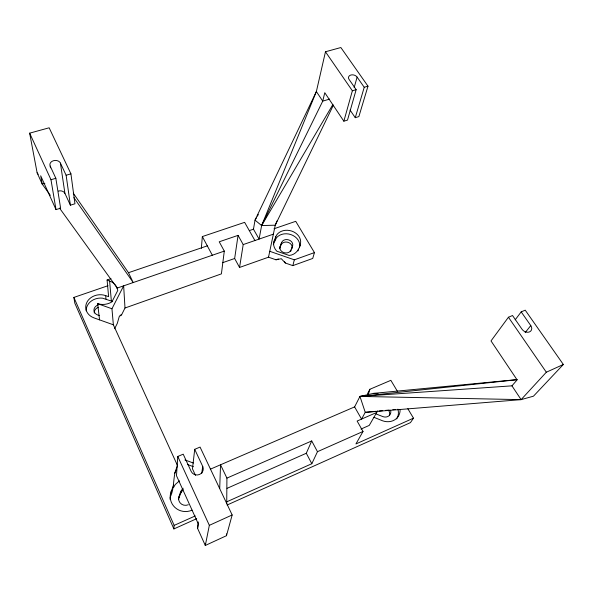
<?xml version="1.0" encoding="UTF-8"?>
<svg xmlns="http://www.w3.org/2000/svg" width="593" height="593" viewBox="0 0 593 593"><rect width="100%" height="100%" fill="white"/><g stroke="black" fill="none" stroke-linecap="round" stroke-linejoin="round"><path stroke-width="0.89" d="M198.27 521.936L197.602 528.385L205.311 545.464L226.496 535.687L226.504 533.856M226.726 503.702L226.919 478.114L220.529 464.786L219.706 488.602M171.199 493.28L171.325 490.989L173.734 485.104M170.102 499.447A15.44 14.995 -13.4 0 1 170.198 497.09C175.202 487.187 172.207 475.66 177.559 465.928M226.496 535.687L232.152 514.976L200.063 447.078L194.712 449.331L202.724 466.424A6.338 6.071 -1.5 0 1 199.53 474.459A6.338 6.071 -1.5 0 1 191.154 471.391L183.207 454.171L177.781 456.462L176.484 475.705L198.314 523.915L197.602 528.385M196.698 518.682L173.89 528.934L174.142 525.391L73.88 297.419L108.037 285.7M205.445 543.625L205.311 545.464L209.336 525.339L177.781 456.462M178.5 499.499A6.923 6.723 -14.1 0 1 178.945 497.786C179.405 494.392 180.724 490.73 183.148 488.217M201.338 248.4L202.339 236.57L244.627 222.353L254.923 240.536M178.945 497.786L181.102 492.449L181.243 490.811M194.712 449.331L192.473 468.855L195.49 475.371M274.025 228.765L295.729 221.322L314.446 252.603L312.733 258.444L292.831 265.634L285.329 263.025L281.297 258.704L276.004 259.793L268.518 257.192L239.55 267.45L243.204 244.575L238.067 235.369L219.232 241.788L224.295 251.106L221.404 273.877L124.997 308.004L121.602 314.794L119.275 316.477L117.318 323.341L114.612 328.744M201.694 473.555L202.724 466.424M239.55 267.45L234.65 258.496L238.067 235.369M256.435 217.742L255.027 220.136L261.624 225.562L322.74 101.129L316.373 91.544L261.624 225.562L259.097 239.098L253.463 229.194L255.027 220.136L316.373 91.544L325.468 51.769L340.864 47.536L367.986 86.17L358.876 116.591L355.259 117.703L350.063 110.046M299.458 247.377L299.754 245.828A12.809 10.511 13.4 0 0 290.978 234.613A12.809 10.511 13.4 0 0 276.464 237.778L273.336 244.264L275.767 236.666A12.89 10.548 13.4 0 1 291.83 231.114A12.89 10.548 13.4 0 1 300.08 245.065L299.406 247.652M268.518 257.192L275.248 225.192L277.005 220.93M275.019 240.158L275.767 236.666M281.645 242.448L279.562 248.682L281.645 242.448A5.774 4.737 13.4 0 1 288.843 239.935A5.774 4.737 13.4 0 1 292.534 246.214L291.919 248.675M280.126 246.214L279.955 248.682A5.789 4.766 13.4 0 0 283.802 252.559A5.789 4.766 13.4 0 0 289.428 251.966L291.044 249.987L292.534 246.214M274.077 240.788C272.721 244.435 274.181 248.467 276.775 251.173L289.102 255.442C294.795 255.064 298.946 250.446 300.08 245.065M290.637 251.625L291.044 249.987M292.831 265.634L294.336 259.823L314.446 252.603M298.012 250.935L298.464 249.223M355.259 117.703L364.228 87.282L357.112 77.097A4.685 3.343 14.7 0 0 350.841 75.029A4.685 3.343 14.7 0 0 349.077 79.432L356.156 89.662L347.513 120.082L343.858 121.202L352.361 90.781L325.468 51.769M354.162 87.608L357.112 77.097M368.297 394.508L369.869 389.282L390.854 380.328L397.451 391.365M227.06 488.335L306.299 453.267L311.718 440.94L317.47 451.688L311.822 463.711L226.511 501.93M333.392 105.124L275.248 225.192L261.624 225.562L332.755 104.739M177.448 465.409L113.359 324.794L111.958 308.768L123.648 285.848L124.997 308.004M210.293 469.204L354.607 406.894L359.958 396.42L373.494 393.381L516.977 379.616M367.371 394.041L369.869 389.282M181.102 492.449L183.215 489.64M376.718 412.446L357.119 421.037L363.02 431.467L355.926 443.957L413.484 418.161L407.828 408.703M173.601 487.431L175.291 484.481L179.464 480.841M377.593 410.934L369.254 425.403L360.996 429.065M174.446 473.459L176.21 470.405M257.377 216.141L258.311 214.547M413.484 418.161L410.445 422.631L227.112 505.014M376.273 411.283L365.244 412.343L521.114 399.63L533.478 396.176L563.35 364.487L525.228 310.176L521.188 311.874L530.772 325.587A5.656 4.433 32.4 0 1 529.519 331.902A5.656 4.433 32.4 0 1 522.077 329.323L512.522 315.52L508.438 317.24L491.011 340.923L517.111 379.891L511.952 385.843L359.958 396.42L365.244 412.343L361.56 419.095L354.607 406.894M515.206 319.812L521.188 311.874M525.146 332.651L530.772 325.587M517 379.728L359.958 396.42L521.114 399.63L546.331 372.219L563.35 364.487M209.336 525.339L232.152 514.976M174.142 525.391L195.26 515.932M317.47 451.688L363.02 431.467M226.919 478.114L311.718 440.94M120.031 315.35L121.602 314.794M276.004 259.793L278.325 258.963M222.59 262.706L234.65 258.496M117.103 288.102L224.295 251.106M243.204 244.575L273.366 234.168M249.305 230.61L253.463 229.194M113.359 324.794L94.072 317.915A14.188 12.038 -5.4 0 1 86.956 302.178A14.188 12.038 -5.4 0 1 105.673 295.618L108.615 296.663L107.081 279.992L111.002 278.658M73.287 193.207L128.488 272.698L207.305 245.85M44.853 183.333L42.222 184.112L40.695 175.787L56.009 209.603L60.612 208.187L55.838 178.293L50.19 166.055A5.426 4.144 -2.8 0 1 53.503 160.703A5.426 4.144 -2.8 0 1 60.419 163.09L66.127 175.254L70.389 205.185L74.948 203.784L70.923 173.838L49.152 127.791L29.65 133.158L37.114 172.793L42.222 184.112L50.316 195.327M29.65 133.158L50.983 179.723L55.838 178.293M66.127 175.254L70.923 173.838M352.361 90.781L356.156 89.662M364.228 87.282L367.986 86.17M329.656 99.09L322.74 101.129L324.771 92.701L343.858 121.202M379.031 411.023L382.707 410.667M385.465 410.4L389.141 410.045M392.818 409.696L395.575 409.429M373.494 393.381L378.119 393.463M99.542 319.864L97.675 303.69C102.396 305.202 107.652 304.468 111.884 301.919L117.785 290.414L116.865 287.308L115.027 284.529M269.756 251.306L294.336 259.823M107.081 279.992L112.396 282.261L114.093 283.721M112.692 301.526L102.507 298.16A14.091 11.986 -5.5 0 0 86.193 310.791M97.675 303.69L111.958 308.768M99.335 315.58L97.682 314.994A6.353 5.404 -5.5 0 1 93.946 309.998A6.353 5.404 -5.5 0 1 98.038 304.995M184.905 459.938L193.362 463.029M187.558 464.556L193.362 466.676M376.325 414.055L382.996 416.642A6.464 5.663 32.2 0 0 389.03 415.752A6.464 5.663 32.2 0 0 390.594 410.237M373.983 417.324L382.633 420.815A14.432 12.638 32 0 0 400.105 409.911M59.485 208.039L117.221 288.065L116.865 287.308M37.114 172.793L38.189 174.298M73.866 197.625L133.21 282.542L128.488 272.698M508.438 317.24L546.331 372.219M511.952 385.843L521.114 399.63M284.432 261.476L285.329 263.025M202.339 236.57L212.331 255.235M306.299 453.267L311.822 463.711M60.419 163.09L64.919 193.377L70.389 205.185M173.89 528.934L74.807 303.156L73.88 297.419M50.983 179.723L56.009 209.603M50.19 166.055L50.479 167.834M105.673 295.618L105.999 298.961M109.594 280.882L111.343 300.859M281.075 244.931A5.745 4.722 13.4 0 1 287.523 242.203A5.745 4.722 13.4 0 1 292.186 247.474M94.265 313.037A6.315 5.381 -5.6 0 1 98.312 307.359M388.8 410.675A6.427 5.648 32.3 0 1 389.468 415.167M188.337 504.739A6.96 6.76 -13.4 0 1 179.071 496.178M397.896 409.163A14.336 12.572 32.2 0 1 396.665 418.917M192.05 510.165A15.551 15.092 -12.5 0 1 174.957 507.452A15.551 15.092 -12.5 0 1 171.325 490.989M58.344 191.087A5.167 4.032 -3.5 0 1 64.919 193.377"/></g></svg>
